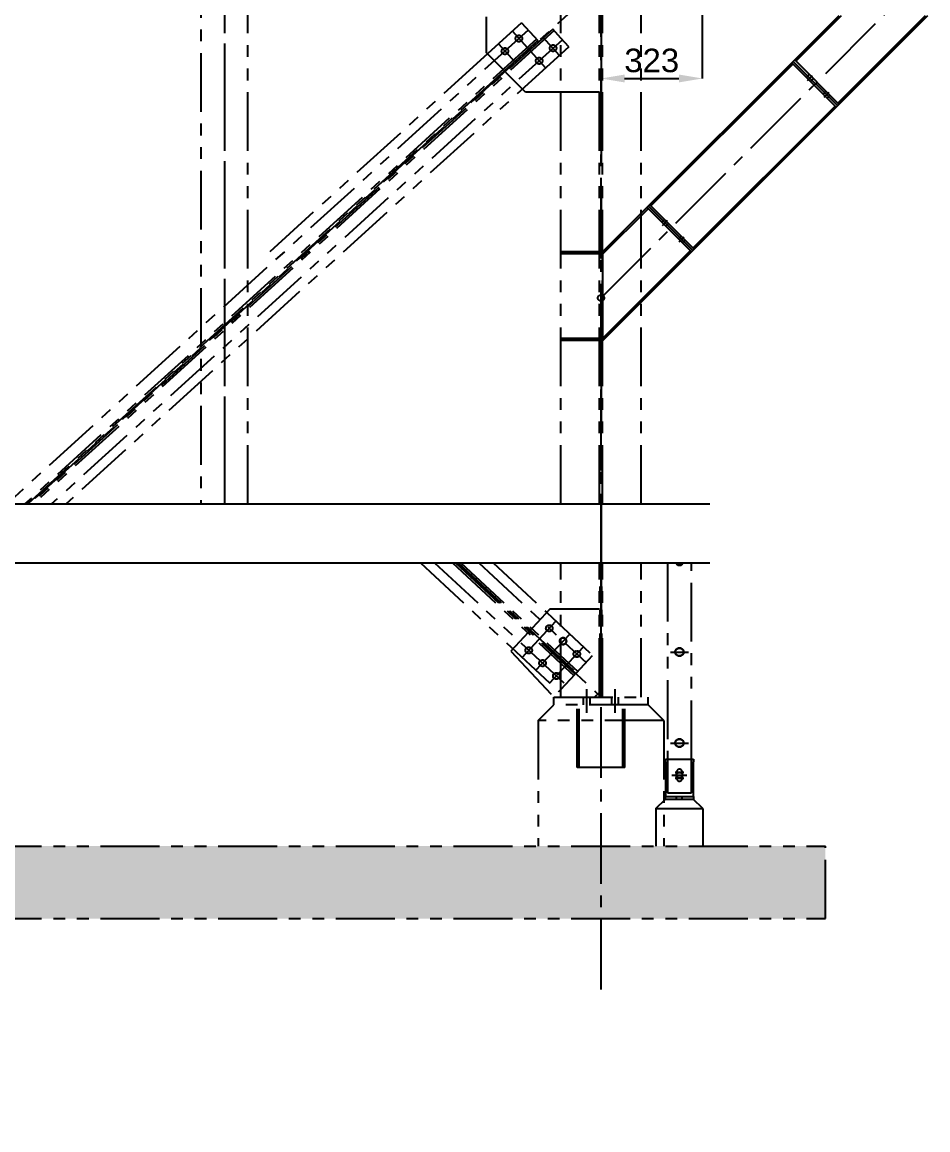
# Model space of a CAD drawing. Header units: millimetres. Extents: x -16232 to 52632, y -3739 to 20678.
# Drawn here: x 14757 to 17643, y 7622 to 11153 of the extents above; entities that cross this region are included whole.
import ezdxf

# ---------------------------------------------------------------- set-up
doc = ezdxf.new("R2010")
doc.units = ezdxf.units.MM
doc.header["$LTSCALE"] = 300
doc.header["$MEASUREMENT"] = 0
for name, pattern in [('CENTER', [2, 1.25, -0.25, 0.25, -0.25]), ('CENTER2', [1.125, 0.75, -0.125, 0.125, -0.125]), ('HIDDEN', [0.375, 0.25, -0.125]), ('PHANTOM2', [1.25, 0.625, -0.125, 0.125, -0.125, 0.125, -0.125])]:
    doc.linetypes.add(name, pattern=pattern)
for name, color, linetype in [('CENTRO', 1, 'CENTER'), ('EM-PJ-CENTRO', 10, 'CENTER2'), ('EM-PJ-CONTORNO', 3, 'Continuous'), ('EM-PJ-COTA', 7, 'Continuous'), ('EM-PJ-FANTASMA', 8, 'PHANTOM2'), ('EM-PJ-FINA', 1, 'Continuous'), ('EM-PJ-TRACEJADA', 1, 'HIDDEN'), ('FANTASMA', 8, 'PHANTOM2')]:
    doc.layers.add(name, color=color, linetype=linetype)
doc.styles.add('PADRAO ANGLO', font='arial.ttf')
doc.dimstyles.new('COTAS-ANGLO-PADRÃO', dxfattribs={"dimscale": 30, "dimtxt": 2.5, "dimasz": 2.5, "dimexe": 1.25, "dimexo": 0.625, "dimtad": 1, "dimtxsty": 'PADRAO ANGLO', "dimcen": 2.5, "dimclrd": 256, "dimclre": 256, "dimclrt": 256, "dimadec": 0, "dimazin": 0, "dimtfac": 1, "dimtmove": 0, "dimatfit": 0, "dimfxl": 1, "dimarcsym": 0})

# ---------------------------------------------------------------- blocks, each defined once
blk = doc.blocks.new('*D34')
at = {"layer": 'Defpoints', "color": 0, "transparency": 16777216}
for p in [(16601.9, 11001.5), (16925.2, 10973.6), (16925.2, 10973.6)]:
    blk.add_point(p, dxfattribs=at)
at = {"layer": 'EM-PJ-COTA', "lineweight": -2, "transparency": 16777216}
for p, q in [((16601.9, 10982.8), (16601.9, 10936.1)), ((16925.2, 10992.4), (16925.2, 11011.1)), ((16676.9, 10973.6), (16850.2, 10973.6))]:
    blk.add_line(p, q, dxfattribs=at)
at = {"layer": 'EM-PJ-COTA', "transparency": 16777216}
for points in [[(16676.9, 10986.1), (16676.9, 10961.1), (16601.9, 10973.6)], [(16850.2, 10986.1), (16850.2, 10961.1), (16925.2, 10973.6)]]:
    blk.add_solid(points, dxfattribs=at)
at = {"layer": 'EM-PJ-COTA', "transparency": 16777216, "insert": (16763.5, 11030.7), "char_height": 75, "attachment_point": 5, "style": 'PADRAO ANGLO'}
blk.add_mtext('323', dxfattribs=at)
blk = doc.blocks.new('A$C0b032ca3')
at = {"layer": 'EM-PJ-CENTRO'}
for p, q in [((-1000, -1000), (0, 0)), ((-342.3, -307), (-326.3, -290.9)), ((-289.3, -360), (-273.2, -344)), ((-803.8, -768.5), (-787.8, -752.4)), ((-750.8, -821.5), (-734.7, -805.5))]:
    blk.add_line(p, q, dxfattribs=at)
blk.add_circle((-1000, -1000), 10, dxfattribs=at)
at = {"layer": 'EM-PJ-CONTORNO'}
for p, q in [((-994.8, -853.3), (-241.4, -100)), ((-994.8, -1136.2), (41.4, -100)), ((-379.2, -245.1), (-234.1, -100)), ((-245.1, -379.2), (34.1, -100)), ((-840.7, -706.6), (-388.1, -254.1)), ((-706.6, -840.7), (-254.1, -388.1)), ((-994.8, -860.7), (-849.7, -715.6)), ((-994.8, -1128.8), (-715.6, -849.7)), ((-994.8, -853.2), (-994.8, -1136))]:
    blk.add_line(p, q, dxfattribs=at)
at = {"layer": 'EM-PJ-CONTORNO', "extrusion": (0, 0, -1)}
for p, q in [((-387.3, -245.9), (-245.9, -387.3)), ((-382.8, -241.4), (-241.4, -382.8)), ((-391.8, -250.4), (-250.4, -391.8)), ((-844.3, -702.9), (-702.9, -844.3)), ((-853.3, -711.9), (-711.9, -853.3)), ((-848.8, -707.4), (-707.4, -848.8))]:
    blk.add_line(p, q, dxfattribs=at)
at = {"layer": 'EM-PJ-TRACEJADA'}
for p, q in [((-345.2, -297.1), (-336.2, -288.1)), ((-332.4, -309.8), (-323.4, -300.8)), ((-292.1, -350.1), (-283.1, -341.1)), ((-279.4, -362.8), (-270.4, -353.9)), ((-806.7, -758.6), (-797.7, -749.6)), ((-793.9, -771.3), (-785, -762.3)), ((-753.6, -811.6), (-744.6, -802.6)), ((-740.9, -824.3), (-731.9, -815.4))]:
    blk.add_line(p, q, dxfattribs=at)
blk.add_circle((0, 0), 10, dxfattribs=at)

msp = doc.modelspace()

# ---------------------------------------------------------------- hatches: boundary and pattern name
at = {"layer": 'EM-PJ-FANTASMA'}
h = msp.add_hatch(dxfattribs=at)
h.set_pattern_fill('AR-CONC', color=256, scale=25)
h.set_pattern_definition([(50, (9730.02, 3541.49), (179.315, -15.688), [18.75, -206.25]), (355, (9730.02, 3541.5), (-34.688, 188.048), [15, -165]), (100.4514, (9744.97, 3540.18), (144.6272, 172.36), [15.935, -175.2855]), (46.1842, (9730.02, 3591.5), (266.8103, -41.38), [28.125, -309.375]), (96.6356, (9752.26, 3588.04), (233.6655, 243.53), [23.9026, -262.9284]), (351.184, (9730.02, 3591.5), (233.6655, 243.53), [22.5, -247.5]), (21, (9755.02, 3578.99), (149.2268, -100.6547), [18.75, -206.25]), (326, (9755.02, 3579), (60.829, 181.2875), [15, -165]), (71.4514, (9767.46, 3570.6), (210.0556, 80.6328), [15.935, -175.2855]), (37.5, (9730.025, 3541.49), (3.03996, 83.22346), [0, -163, 0, -167.5, 0, -165.625]), (7.5, (9730.025, 3541.49), (65.7674, 98.6029), [0, -95.5, 0, -159.25, 0, -63.125]), (327.5, (9674.275, 3541.49), (133.4556, -5.6387), [0, -62.5, 0, -195, 0, -258.75]), (317.5, (9649.27, 3541.49), (145.7965, 25.0262), [0, -81.25, 0, -129.5, 0, -183.75])])
h.paths.add_polyline_path([(17316.963, 8295.899), (17316.963, 8526.95), (11632.072, 8526.95), (11632.072, 8295.899)])
h.paths.add_polyline_path([(14188.497, 7622.447), (14933.948, 7622.447), (14933.948, 7821.291), (14188.497, 7821.291)], flags=9)

# ---------------------------------------------------------------- linework, layer by layer
at = {"layer": 'CENTRO'}
for p, q in [((16601.871, 14231.378), (16601.871, 10399.304)), ((16601.871, 10249.304), (16601.871, 9001.95))]:
    msp.add_line(p, q, dxfattribs=at)
at = {"layer": 'EM-PJ-CENTRO'}
for p, q in [((16601.871, 8069.322), (16601.871, 16057.65)), ((16925.221, 10973.615), (16925.221, 15091.207, 706041.766))]:
    msp.add_line(p, q, dxfattribs=at)
at = {"layer": 'EM-PJ-CONTORNO'}
for p, q in [((16596.621, 10420.845), (16473.871, 10420.845)), ((16596.621, 10414.495), (16473.871, 10414.495)), ((16596.621, 10144.352), (16473.871, 10144.352)), ((16596.621, 10138.002), (16473.871, 10138.002))]:
    msp.add_line(p, q, dxfattribs=at)
at = {"layer": 'EM-PJ-FANTASMA'}
for p, q in [((16596.621, 9617.572), (16596.621, 12904.01)), ((16607.121, 9617.572), (16607.121, 12904.01)), ((16473.871, 9617.572), (16473.871, 12694.01)), ((16729.871, 9617.572), (16729.871, 12694.01)), ((16601.871, 11274.01), (14779.789, 9617.572)), ((16236.621, 11055.51), (16236.621, 11170.51)), ((16369.799, 11127.905), (14708.432, 9617.572)), ((16448.501, 11130.529), (14784.249, 9617.572)), ((16452.538, 11126.089), (14793.169, 9617.572)), ((16348.946, 11150.843), (16240.172, 11051.958)), ((16425.631, 11007.026), (16319.348, 11123.936)), ((16348.946, 11150.843), (16400.069, 11094.608)), ((16473.871, 11102.622), (16448.501, 11130.529)), ((16396.033, 11099.047), (14766.41, 9617.572)), ((16478.772, 11097.231), (14851.146, 9617.572)), ((16400.069, 11094.608), (16293.973, 10998.157)), ((16470.027, 11047.386), (16416.886, 11105.841)), ((16499.625, 11074.293), (16473.871, 11102.622)), ((16240.172, 11051.958), (15522.253, 10399.304)), ((16361.621, 10930.51), (16236.621, 11055.51)), ((16274.952, 11083.576), (16328.093, 11025.121)), ((16499.625, 11074.293), (16473.871, 11050.881)), ((16473.871, 11050.881), (14897.231, 9617.572)), ((16293.973, 10998.157), (14775.33, 9617.572)), ((16473.871, 10930.51), (16361.621, 10930.51)), ((16596.621, 10930.51), (16473.871, 10930.51)), ((16026.292, 9430.304), (16467.538, 9019.143)), ((16071.765, 9430.304), (16488.671, 9041.823)), ((16128.972, 9430.304), (16473.871, 9108.921)), ((16137.774, 9430.304), (16473.871, 9117.122)), ((16142.174, 9430.304), (16601.871, 9001.95)), ((16146.575, 9430.304), (16377.118, 9215.48)), ((16155.376, 9430.304), (16527.53, 9083.524)), ((16212.584, 9430.304), (16554.117, 9112.057)), ((16258.057, 9430.304), (16428.929, 9271.082)), ((16473.871, 9001.95), (16473.871, 9430.304)), ((16596.621, 9001.95), (16596.621, 9430.304)), ((16607.121, 9001.95), (16607.121, 9430.304)), ((16729.871, 9001.95), (16729.871, 9430.304)), ((16813.871, 9430.304), (16813.871, 8803.95)), ((16889.871, 8803.95), (16889.871, 9430.304)), ((16598.871, 9016.95), (16598.871, 9411.95)), ((16604.871, 9411.95), (16598.871, 9411.95)), ((16604.871, 9016.95), (16604.871, 9411.95)), ((16604.871, 9362.622), (16598.871, 9362.622)), ((16604.871, 9341.622), (16598.871, 9341.622)), ((16604.871, 9319.413), (16598.871, 9319.413)), ((16604.871, 9298.413), (16598.871, 9298.413)), ((16604.871, 9285.877), (16598.871, 9285.877)), ((16439.056, 9281.95), (16314.399, 9148.172)), ((16428.929, 9271.082), (16575.25, 9134.737)), ((16473.871, 9281.95), (16439.056, 9281.95)), ((16596.621, 9281.95), (16473.871, 9281.95)), ((16604.871, 9276.204), (16598.871, 9276.204)), ((16604.871, 9255.204), (16598.871, 9255.204)), ((16604.871, 9252.807), (16598.871, 9252.807)), ((16350.48, 9128.219), (16458.193, 9243.813)), ((16377.118, 9215.48), (16523.439, 9079.135)), ((16604.871, 9231.807), (16598.871, 9231.807)), ((16394.377, 9087.316), (16502.09, 9202.91)), ((16604.871, 9209.598), (16598.871, 9209.598)), ((16604.871, 9188.598), (16598.871, 9188.598)), ((16314.399, 9148.172), (16451.871, 9001.95)), ((16438.273, 9046.412), (16545.986, 9162.006)), ((16604.871, 9166.388), (16598.871, 9166.388)), ((16604.871, 9145.388), (16598.871, 9145.388)), ((16823.371, 9145.45), (16880.371, 9145.45)), ((16473.871, 9117.122), (16519.349, 9074.745)), ((16523.439, 9079.135), (16575.25, 9134.737)), ((16473.871, 9108.921), (16515.258, 9070.355)), ((16473.871, 9025.94), (16519.349, 9074.745)), ((16467.538, 9019.143), (16473.871, 9025.94)), ((16556.871, 8951.95), (16556.871, 9026.95)), ((16581.621, 9001.95), (16596.621, 9016.95)), ((16598.871, 9001.95), (16598.871, 9016.95)), ((16604.871, 9016.95), (16598.871, 9016.95)), ((16604.871, 9001.95), (16604.871, 9016.95)), ((16646.871, 8951.95), (16646.871, 9026.95)), ((16401.871, 8926.95), (16451.871, 8976.95)), ((16451.871, 9001.95), (16751.871, 9001.95)), ((16451.871, 8976.95), (16451.871, 9001.95)), ((16751.871, 8976.95), (16451.871, 8976.95)), ((16751.871, 8976.95), (16451.871, 8976.95)), ((16525.871, 8776.95), (16525.871, 8976.95)), ((16532.471, 8776.95), (16532.471, 8976.95)), ((16546.371, 8976.95), (16546.371, 9001.95)), ((16567.371, 8976.95), (16567.371, 9001.95)), ((16636.371, 8976.95), (16636.371, 9001.95)), ((16657.371, 8976.95), (16657.371, 9001.95)), ((16671.271, 8776.95), (16671.271, 8976.95)), ((16677.871, 8776.95), (16677.871, 8976.95)), ((16751.871, 8976.95), (16751.871, 9001.95)), ((16801.871, 8926.95), (16751.871, 8976.95)), ((16801.871, 8926.95), (16401.871, 8926.95)), ((16401.871, 8926.95), (16401.871, 8526.95)), ((16801.871, 8926.95), (16801.871, 8526.95)), ((16823.371, 8855.45), (16880.371, 8855.45)), ((16806.871, 8803.95), (16896.871, 8803.95)), ((16806.871, 8795.95), (16806.871, 8803.95)), ((16806.871, 8795.95), (16806.871, 8692.95)), ((16813.871, 8803.95), (16813.871, 8696.95)), ((16889.871, 8696.95), (16889.871, 8803.95)), ((16896.871, 8803.95), (16896.871, 8795.95)), ((16896.871, 8692.95), (16896.871, 8795.95)), ((16532.471, 8776.95), (16525.871, 8776.95)), ((16542.371, 8776.95), (16532.471, 8776.95)), ((16661.371, 8776.95), (16542.371, 8776.95)), ((16671.271, 8776.95), (16661.371, 8776.95)), ((16677.871, 8776.95), (16671.271, 8776.95)), ((16837.871, 8762.95), (16865.871, 8762.95)), ((16842.871, 8742.95), (16842.871, 8762.95)), ((16860.871, 8762.95), (16860.871, 8742.95)), ((16827.871, 8752.95), (16875.871, 8752.95)), ((16837.871, 8742.95), (16865.871, 8742.95)), ((16806.871, 8692.95), (16806.871, 8684.95)), ((16813.871, 8696.95), (16889.871, 8696.95)), ((16896.871, 8684.95), (16896.871, 8692.95)), ((16776.871, 8646.95), (16806.871, 8676.95)), ((16806.871, 8684.95), (16896.871, 8684.95)), ((16806.871, 8676.95), (16806.871, 8684.95)), ((16806.871, 8676.95), (16896.871, 8676.95)), ((16842.871, 8676.95), (16842.871, 8684.95)), ((16860.871, 8676.95), (16860.871, 8684.95)), ((16925.871, 8646.95), (16895.871, 8676.95)), ((16896.871, 8684.95), (16896.871, 8676.95)), ((16776.871, 8646.95), (16925.871, 8646.95)), ((16776.871, 8646.95), (16776.871, 8526.95)), ((16925.871, 8646.95), (16925.871, 8526.95)), ((11632.072, 8526.95), (17316.963, 8526.95)), ((17316.963, 8295.899), (17316.963, 8526.95)), ((11632.072, 8295.899), (17316.963, 8295.899))]:
    msp.add_line(p, q, dxfattribs=at)
for centre, radius in [((16340.201, 11100.998), 10.5), ((16340.201, 11100.998), 10.5), ((16295.805, 11060.638), 10.5), ((16295.805, 11060.638), 10.5), ((16449.174, 11070.324), 10.5), ((16449.174, 11070.324), 10.5), ((16404.778, 11029.964), 10.5), ((16404.778, 11029.964), 10.5), ((16437.06, 9221.133), 10.5), ((16437.06, 9221.133), 10.5), ((16480.956, 9180.23), 10.5), ((16371.614, 9150.899), 10.5), ((16371.614, 9150.899), 10.5), ((16524.853, 9139.326), 10.5), ((16524.853, 9139.326), 10.5), ((16851.871, 9145.45), 13.5), ((16851.871, 9145.45), 12.5), ((16415.51, 9109.995), 10.5), ((16415.51, 9109.995), 10.5), ((16459.407, 9069.092), 10.5), ((16459.407, 9069.092), 10.5), ((16851.871, 8855.45), 13.5), ((16851.871, 8855.45), 12.5), ((16851.871, 8752.95), 9)]:
    msp.add_circle(centre, radius, dxfattribs=at)
for centre, radius, start, end in [((16851.871, 9435.45), 13.5, 202.408013, 337.591987), ((16851.871, 9435.45), 12.5, 204.311397, 335.688603), ((16480.956, 9180.23), 10.5, 132.436825, 180), ((16480.956, 9180.23), 10.5, 180, 227.563175), ((16480.956, 9180.23), 10.5, 227.563175, 132.436825), ((16851.871, 8762.95), 9, 0, 180), ((16851.871, 8742.95), 9, 180, 0)]:
    msp.add_arc(centre, radius, start, end, dxfattribs=at)
at = {"layer": 'EM-PJ-FINA'}
for p, q in [((14462.014, 9617.572), (16949.034, 9617.572)), ((14462.014, 9430.304), (16949.034, 9430.304))]:
    msp.add_line(p, q, dxfattribs=at)
at = {"layer": 'FANTASMA'}
for p, q in [((15401.871, 15210.48), (15401.871, 9617.572)), ((15401.871, 13555.106), (15401.871, 9617.572)), ((15326.871, 13304.786), (15326.871, 9617.572)), ((15476.871, 9617.572), (15476.871, 13304.786))]:
    msp.add_line(p, q, dxfattribs=at)

# ---------------------------------------------------------------- block references
at = {"layer": 'EM-PJ-CONTORNO'}
msp.add_blockref('A$C0b032ca3', (17601.871, 11274.01), dxfattribs=at)

# ---------------------------------------------------------------- dimensions: what is measured, and where the dimension line sits
at = {"layer": 'EM-PJ-COTA'}
dim = msp.add_linear_dim(base=(16925.221, 10973.615), p1=(16601.871, 11001.51), p2=(16925.221, 10973.615), dimstyle='COTAS-ANGLO-PADRÃO', override={"dimscale": 30, "dimdec": 0}, dxfattribs=at)
dim.commit()
dim.dimension.update_dxf_attribs({"geometry": '*D34', "text_midpoint": (16763.546, 11030.684)})

doc.saveas('drawing.dxf')
